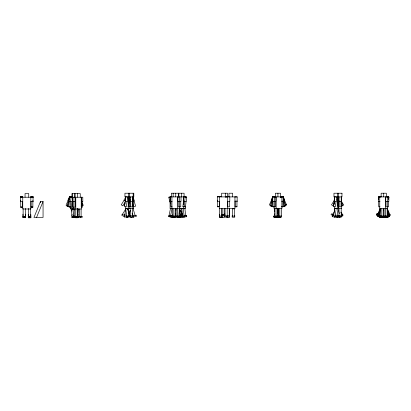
<?xml version="1.0" encoding="UTF-8"?>
<svg xmlns="http://www.w3.org/2000/svg" width="411" height="411" viewBox="0 0 411 411"><rect width="100%" height="100%" fill="white"/><g stroke="black" fill="none" stroke-linecap="round" stroke-linejoin="round"><path stroke-width="0.62" d="M69.526 197.075L72.629 197.383L69.526 197.075L69.089 201.441L72.192 201.75L72.567 198.004M69.346 201.467L68.807 206.928L70.091 207.185L71.391 207.185L71.935 201.724M70.091 207.185L71.067 197.383M77.494 216.427L78.218 209.148L77.186 208.942M179.006 214.573L179.607 208.505M181.349 217.368L176.956 216.854L181.349 217.368L181.205 216.222L178.888 215.765L180.429 216.094L181.153 208.814L180.121 208.608M183.635 196.746L183.203 201.113L186.306 201.421L186.743 197.049L183.635 196.746L186.743 197.049M186.049 201.395L185.505 206.856L184.205 206.856L182.921 206.599L183.46 201.138M182.921 206.599L184.22 206.599L185.197 196.746M272.354 201.113L272.791 196.746L275.38 196.951M273.356 206.856L272.072 206.599L272.611 201.138M277.764 213.36L278.247 208.505M380.75 216.803L382.811 217.214L378.418 216.7L378.783 215.662L380.601 215.662M380.278 208.505L379.558 215.79L380.596 215.79M383.263 210.026L383.386 208.814M388.595 199.546L388.842 197.049L386.258 196.746M125.268 201.138L124.502 206.599L126.321 206.856L127.086 201.395M124.677 215.79L125.699 208.505M127.713 210.026L127.883 208.814M128.083 216.638L127.98 217.368L124.343 216.854L124.497 215.765L126.86 216.094M334.256 201.138L333.485 206.599L335.309 206.856L336.075 201.395M333.665 215.79L334.688 208.505M335.849 216.094L336.018 214.881M72.634 197.532L71.134 196.926L69.572 196.926L68.714 201.164L69.711 201.57M74.257 217.172L75.758 217.779L75.901 217.07M173.067 216.741L172.923 217.445L171.104 217.445L168.608 216.433L168.818 215.374L170.642 215.374L172.327 216.058L172.317 208.66M170.508 208.356L169.075 215.426L170.637 215.426L172.132 216.032L172.373 214.855M168.608 216.433L170.426 216.433L172.065 208.356M271.954 200.835L272.812 196.592L275.37 196.997L272.791 196.746M273.68 206.692L271.132 206.183L272.205 200.887M277.79 210.715L278.268 208.356M380.149 217.142L377.647 216.129L378.115 215.169L379.934 215.169L379.471 216.129M378.87 215.426L380.303 208.356M388.575 198.415L388.821 197.203M129.706 200.835L130.056 199.623M128.705 205.007L129.886 200.887M132.522 199.022L133.046 197.203M128.9 215.426L130.415 210.124M132.152 216.741L131.952 217.445L129.008 216.602M333.162 206.183L334.343 202.063M332.155 216.129L332.807 215.169L333.871 215.477M337.143 199.623L337.842 197.203M68.586 200.887L66.998 205.921L68.185 206.671L69.053 206.671M172.964 217.357L174.783 217.357L174.994 216.684M271.579 200.481L272.847 196.448L274.409 196.448L275.36 197.049M271.83 200.553L270.243 205.592L271.43 206.337L272.298 206.337M277.728 210.047L278.113 208.824M381.141 216.91L379.322 216.91L376.949 215.415L377.504 214.557M378.223 214.927L380.149 208.824M378.767 215.415L378.978 214.742L377.159 214.742M40.458 201.529L33.959 217.445L43.057 217.445L43.057 201.529L40.458 201.529L40.458 202.803M36.558 217.445L43.057 201.529M68.848 201.133L68.113 200.481L66.048 205.161L67.147 206.132L67.666 204.966M71.704 215.482L72.12 214.547M271.245 200.054L272.899 196.314L274.461 196.314L275.339 197.095M271.486 200.152L269.421 204.827L270.525 205.803L271.388 205.803M274.291 214.563L274.923 213.823M378.526 216.515L376.322 214.563L376.954 213.823L378.772 213.823L376.594 213.941M377.884 213.746L380.139 208.644M378.141 214.563L378.418 213.941M124.035 205.592L125.031 203.353M128.124 201.375L129.922 197.347L128.407 196.674M124.297 215.862L124.749 214.855M128.427 212.466L129.172 210.786M127.955 216.684L127.657 217.357L126.537 216.859M333.3 205.592L334.297 203.353M338.412 199.073L338.926 197.922M332.556 215.415L333.336 214.557M125.658 197.383L123.988 200.054L125.704 201.128L122.781 205.803L121.224 204.827L124.148 200.152M122.432 214.311L126.002 208.598M124.302 215.482L125.278 213.92M334.415 200.152L331.497 204.827L333.054 205.803L334.03 204.241M332.705 214.311L334.328 211.711M273.433 216.381L273.69 216.011L281.617 216.011L281.617 217.116L273.433 217.116L273.433 216.381L274.646 216.381M277.461 216.011L277.199 216.381L278.411 216.381M379.23 216.381L379.492 216.011L387.419 216.011L387.419 217.116L379.23 217.116L379.23 216.381L381.054 216.381L381.31 216.011M383.001 217.116L383.263 216.011M384.819 217.116L385.081 216.011M71.344 209.579L72.228 208.798M82.431 205.808L83.166 205.161L82.39 203.404M77.417 215.677L78.296 214.896L77.664 214.157M181.816 214.876L182.612 214.177M280.621 197.095L281.499 196.314L283.061 196.314L284.715 200.054M284.474 200.152L286.539 204.827L285.434 205.803L284.571 205.803M379.014 197.095L379.892 196.314L381.454 196.314M388.914 215.092L389.798 214.311L387.29 208.644M388.847 215.266L390.039 214.213L390.45 215.148L388.246 217.095M180.722 215.898L182.859 214.557L181.647 214.557M181.04 216.91L182.463 216.011M283.605 201.113L283.169 196.746L280.585 197.049L281.55 196.448L283.112 196.448L284.381 200.481M284.129 200.553L285.717 205.592L284.53 206.337L283.662 206.337M278.776 216.756L277.826 217.357L274.281 217.368L274.209 216.638M378.993 197.049L379.944 196.448L380.987 196.448M388.256 215.528L389.207 214.927L387.285 208.824M388.39 215.528L389.458 214.855L389.772 215.862L387.398 217.357L383.848 217.368L383.776 216.638M342.533 205.479L343.575 204.827L341.3 201.19M341.587 214.799L342.522 214.213L343.108 215.148L342.065 215.801M128.915 208.66L127.903 209.112L129.65 213.026M131.905 215.379L132.912 214.927M341.371 206.337L343.051 205.592L341.305 201.673M337.672 208.886L338.679 208.439M340.827 215.528L342.342 214.855L342.789 215.862L339.429 217.357L339.132 216.684M169.676 201.441L168.818 197.203L171.356 196.592M176.668 216.736L175.672 217.142L175.456 216.083M177.49 217.142L178.487 216.736M280.59 196.997L283.148 196.592L284.006 200.835L282.886 200.887M283.754 200.887L284.828 206.183L282.28 206.692M278.463 216.838L276.963 217.445L275.144 217.445M387.563 215.832L388.565 215.426L387.131 208.356M387.691 215.832L388.816 215.374L389.032 216.433L386.535 217.445L384.717 217.445M133.2 201.138L134.258 200.835L133.39 197.804M337.996 201.138L339.054 200.835M336.779 208.66L337.842 208.356L339.358 213.658M337.744 216.032L339.512 215.523M339.167 216.772L336.815 217.445L336.609 216.741M74.653 216.119L72.069 216.427L71.344 209.148L74.448 208.839L74.566 210.052M74.417 216.304L74.124 215.991L71.807 216.453L71.915 217.542L73.975 217.136M75.28 217.239L71.915 217.542M177.917 197.049L178.949 196.848M182.541 216.094L181.816 208.814L184.405 208.608M186.419 215.662L182.284 216.119L182.392 217.214L186.784 216.7L186.419 215.662L184.601 215.662M280.579 196.951L283.169 196.746M182.392 217.214L184.452 216.803M281.73 206.769L283.888 206.599L283.349 201.138M282.604 206.856L283.888 206.599M274.281 217.368L276.855 216.854L279.11 216.91M276.1 217.368L278.673 216.854M378.706 199.546L378.459 197.049L381.043 196.746M381.048 196.848L378.459 197.049M386.849 215.991L388.133 215.765L388.241 216.854L385.667 217.368L385.595 216.638M127.872 206.769L129.085 206.599L128.314 201.138M127.338 208.583L125.699 208.814L126.722 216.094M130.333 216.7L126.696 217.214L126.542 216.119L129.819 215.662L130.236 215.975M338.078 215.765L334.801 216.222L334.487 216.638L334.59 217.368L338.232 216.854M219.505 196.314L217.301 196.314L217.301 201.441M227.591 196.314L229.246 196.314M386.371 196.314L387.409 196.314L388.292 197.095M219.572 196.448L221.781 196.448M386.319 196.448L387.357 196.448L388.308 197.049L386.283 196.592M217.301 196.592L219.505 196.592L219.505 208.66L234.943 208.66L234.943 196.746L237.147 196.746L237.147 201.421M227.591 196.592L229.246 196.592M381.023 196.592L378.485 197.203L378.726 198.415M22.754 196.643L20.55 196.643L20.55 201.775M30.84 196.643L33.05 196.643L33.05 201.775M20.55 196.782L22.754 196.782L22.754 208.994L30.84 208.994L30.84 196.782L33.05 196.782M225.202 196.746L226.857 196.746L226.857 197.049L225.202 197.049M20.55 196.926L22.754 196.926M30.84 196.926L33.05 196.926M185.448 196.9L170.087 196.9L170.087 208.66L185.448 208.66L185.448 206.183M217.301 196.9L234.943 196.9M234.943 197.049L237.147 197.049M388.842 197.049L386.253 196.848M20.55 197.075L22.754 197.075M30.84 197.075L33.05 197.075M168.818 197.203L170.38 197.203M20.55 197.229L33.05 197.229M70.815 197.229L82.796 197.229L82.796 201.642L81.234 201.642M20.55 197.383L22.754 197.383M30.84 197.383L33.05 197.383M234.943 201.113L237.147 201.113M172.188 201.308L170.627 201.308L170.627 196.9M217.301 201.308L219.505 201.308M227.591 201.308L229.795 201.308L229.795 196.9M281.617 201.308L283.179 201.308L283.179 196.9L272.781 196.9L272.781 201.308L275.899 201.308L275.899 196.9M380.011 201.308L378.454 201.308L378.454 196.9L388.852 196.9L388.852 201.308L385.729 201.308L385.729 196.9M20.55 201.642L22.754 201.642M30.84 201.642L33.05 201.642M285.239 204.827L286.539 204.827M82.298 205.161L83.166 205.161M284.417 205.592L285.717 205.592M67.147 206.132L68.015 206.132M271.132 206.183L272.431 206.183M283.96 206.183L284.828 206.183M235.128 206.599L236.967 206.599M272.072 206.599L274.229 206.769M217.481 206.692L219.32 206.692M172.188 206.825L170.889 206.825L170.889 201.308M281.617 206.825L282.917 206.825L282.917 201.308M380.011 206.825L378.711 206.825L378.711 201.308M20.735 207.021L22.574 207.021M31.025 207.021L32.865 207.021M70.44 207.021L67.892 206.517L68.966 201.215L69.803 201.554M20.735 200.481L20.735 207.185L22.574 207.154L22.574 201.642M31.025 201.642L31.025 207.185L32.865 207.154L32.865 200.481M20.735 207.185L22.574 207.185M31.025 207.185L32.865 207.185M232.369 208.814L234.578 208.814M71.344 209.148L72.382 209.148M77.176 209.148L78.218 209.148M77.181 209.297L78.218 209.297L77.222 208.891M376.322 214.563L379.322 214.557M224.17 214.927L221.966 214.927L221.966 208.824M376.949 215.415L379.908 215.426M184.087 215.79L185.125 215.79M226.857 215.765L229.43 215.765L229.43 217.368L226.857 217.368L226.857 216.638M277.266 215.79L278.566 215.765M221.781 215.862L224.355 215.862M185.5 215.975L186.712 215.975M378.49 215.975L380.309 215.975M219.505 216.011L222.079 216.011M224.832 216.011L227.406 216.011L227.406 217.116L224.832 217.116L224.832 213.823M232.184 216.119L234.758 216.119M377.647 216.129L378.865 216.129M179.987 216.222L181.205 216.222M22.939 216.345L25.513 216.345M28.272 216.345L30.84 216.345M179.032 216.381L180.244 216.381L180.244 217.116L172.055 217.116L172.055 216.011L179.982 216.011L180.244 216.381M383.001 216.381L384.819 216.381M22.939 216.71L25.513 216.71M28.272 216.71L30.84 216.71M76.297 216.345L76.559 216.71L78.378 216.71L78.378 217.445M80.068 216.345L80.325 216.71L82.143 216.71L82.143 217.445L72.783 217.476M378.418 216.7L379.63 216.7M226.857 216.854L229.43 216.854M386.422 216.854L388.241 216.854M219.505 217.116L222.079 217.116M22.939 217.239L25.513 217.239M73.605 217.239L75.429 217.239M73.908 217.429L75.126 217.429M22.939 217.476L25.513 217.445M28.272 217.445L30.84 217.445M76.708 217.686L74.889 217.686L73.939 217.09M78.414 217.696L74.021 217.188M75.758 217.779L77.576 217.779M336.028 216.119L332.756 215.662L332.34 215.975L332.237 216.7L334.662 217.044M378.783 215.662L379.939 215.888M278.72 216.803L280.78 217.214L276.901 216.803M184.22 206.599L185.505 206.856M70.106 206.928L71.391 207.185M128.956 206.353L130.133 206.692M128.72 215.374L130.487 215.883M378.115 215.169L379.24 215.626M380.966 216.736L381.968 217.142M272.812 196.592L273.813 196.997M278.935 216.736L279.937 217.142M277.117 216.736L278.119 217.142M170.426 216.433L172.923 217.445M69.572 196.926L71.072 197.532M333.326 214.701L331.924 213.823L331.42 213.941L331.03 214.563L332.586 215.539M124.615 215.677L122.278 214.213L121.692 215.148L124.81 217.095M173.832 216.756L174.783 217.357M72.115 197.378L71.165 196.782L69.603 196.782L68.334 200.809L69.377 201.385M71.966 197.424L71.088 196.643L69.526 196.643L67.872 200.383L68.755 201.164M82.143 216.71L81.887 216.345L73.959 216.345L73.959 217.445M78.116 216.345L78.378 216.71M341.068 212.235L342.368 214.311M128.278 212.364L129.573 214.439M340.925 212.133L342.173 214.927M180.573 210.345L182.325 214.311M387.188 216.684L387.398 217.357M277.713 208.824L278.098 210.047M180.599 210.047L182.135 214.927L180.712 215.826L180.136 213.992M77.592 215.071L77.802 215.744M71.422 209.44L71.807 210.663M338.012 197.198L338.88 200.229M338.125 204.925L338.633 206.692M134.084 200.887L135.604 206.183L133.837 206.692L133.328 204.925M133.046 208.356L135.07 215.426M132.106 213.088L132.953 216.032M386.391 216.741L386.535 217.445M277.677 208.947L278.036 210.715M274.502 208.963L274.738 210.144M175.836 208.963L176.078 210.144M175.23 213.679L175.708 216.032M169.933 201.39L170.411 203.748M71.391 209.297L71.75 211.064M337.22 199.243L337.488 201.113M337.303 201.138L338.073 206.599M337.893 215.79L336.871 208.505L334.688 208.814L335.71 216.094M128.062 197.994L128.499 201.113M127.883 208.505L128.91 215.79M387.152 208.505L387.876 215.79M277.584 208.505L278.304 215.79M274.476 208.814L274.779 211.85M184.919 208.505L185.644 215.79M183.378 208.814L184.21 217.214M72.886 208.839L73.61 216.119M388.59 201.308L388.59 206.825L385.991 206.825L385.991 201.308M387.552 206.805L387.552 208.66L379.754 208.66L379.754 196.9M387.29 196.9L387.29 206.825M387.162 208.66L387.162 216.011M386.33 196.9L386.33 193.221L381.131 193.221L381.131 196.9M385.6 208.66L385.6 216.011M385.472 196.9L385.472 208.66M384.044 208.66L384.044 216.011M383.73 193.221L383.73 196.9M383.653 216.011L383.653 217.116M383.391 208.66L383.391 216.011M381.829 208.66L381.829 216.011M381.054 216.381L381.054 217.116M380.273 208.66L380.273 216.011M341.582 196.9L341.582 208.66L334.307 208.66L334.307 206.805M341.212 196.9L341.212 201.308L339.008 201.308L339.008 196.9M341.212 208.66L341.212 216.011M341.027 201.308L341.027 206.825L339.193 206.825L339.193 201.308M339.008 208.66L339.008 216.011M338.638 196.9L338.638 208.66M338.289 193.221L338.289 196.9M338.248 196.9L338.248 208.66M337.637 193.221L337.637 196.9M337.251 196.9L337.251 208.66M334.307 196.9L334.307 203.707M281.879 196.9L281.879 208.66L274.08 208.66L274.08 206.805M281.36 208.66L281.36 216.011M280.528 196.9L280.528 193.221L275.329 193.221L275.329 196.9M279.799 208.66L279.799 217.116M278.242 208.66L278.242 216.011M277.928 193.221L277.928 196.9M277.851 216.011L277.851 217.116M277.589 208.66L277.589 216.011M276.161 196.9L276.161 208.66M276.033 208.66L276.033 217.116M275.642 201.308L275.642 206.825L273.043 206.825L273.043 201.308M274.471 208.66L274.471 216.011M274.343 196.9L274.343 206.825M236.967 201.138L236.967 206.856L235.128 206.856L235.128 201.138M234.758 215.662L234.758 217.214L232.184 217.214L232.184 215.662M234.578 208.505L234.578 216.094M232.647 196.9L232.647 193.221L228.968 193.221L228.968 196.9M232.369 208.505L232.369 216.094M229.682 214.557L229.682 216.91M229.615 201.308L229.615 206.825L227.776 206.825L227.776 201.308M229.497 208.824L229.497 215.826M229.246 208.505L229.246 216.094M227.591 208.66L227.571 193.221L221.616 193.221L221.616 196.9M227.226 208.66L227.226 216.011M225.295 193.221L225.295 196.9M225.017 208.356L225.017 216.032M224.17 208.824L224.17 215.215M222.079 215.374L222.079 217.445L219.505 217.445L219.505 214.213M221.894 208.356L221.894 216.032M219.69 208.356L219.69 216.011M219.32 201.308L219.32 206.825L217.481 206.825L217.481 200.152M184.071 196.9L184.071 193.221L171.31 193.221L171.31 196.9M183.368 196.9L183.368 204.945M183.368 206.805L183.368 208.66M181.472 193.221L181.472 196.9M181.025 196.9L181.025 201.308L177.906 201.308L177.906 196.9M180.763 201.308L180.763 206.825L178.163 206.825L178.163 201.308M179.725 206.805L179.725 208.66M179.463 196.9L179.463 206.825M179.206 208.66L179.206 216.011M178.872 193.221L178.872 196.9M178.348 193.221L178.348 196.9M177.644 196.9L177.644 217.116M176.083 208.66L176.083 216.011M175.826 216.011L175.826 217.116M175.749 193.221L175.749 196.9M175.435 208.66L175.435 216.011M173.874 208.66L173.874 217.116M173.149 193.221L173.149 196.9M171.926 196.9L171.926 208.66M133.806 196.9L133.806 193.221L124.934 193.221L124.934 196.9L133.457 196.9L133.457 208.66L125.324 208.66L125.324 206.805M133.169 193.221L133.169 196.9M132.82 196.9L132.82 208.66M132.45 196.9L132.45 201.308L130.246 201.308L130.246 196.9M132.45 208.66L132.45 216.011M132.265 201.308L132.265 206.825L130.426 206.825L130.426 201.308M130.246 208.66L130.246 216.011M129.876 196.9L129.876 208.66M129.491 193.221L129.491 196.9M128.612 193.221L128.612 196.9M128.263 196.9L128.263 208.66M125.324 196.9L125.324 201.852M82.534 201.642L82.534 207.154L81.234 207.154L81.234 197.229M81.496 197.229L81.496 208.994L70.707 208.994L70.707 207.134M81.106 208.994L81.106 216.345M80.325 216.71L80.325 217.445M80.248 197.229L80.248 193.555L72.059 193.555L72.059 197.229M79.544 208.994L79.544 216.345M77.987 208.994L77.987 216.345M77.648 193.555L77.648 197.229M77.335 208.994L77.335 216.345M76.559 216.71L76.559 217.445M75.778 197.229L75.778 216.345M75.516 197.229L75.516 201.642L72.398 201.642L72.398 197.229M75.259 201.642L75.259 207.154L72.66 207.154L72.66 201.642M75.049 193.555L75.049 197.229M74.766 193.555L74.766 197.229M74.216 208.994L74.216 216.345M73.959 197.229L73.959 207.154M73.697 207.134L73.697 208.994M72.896 201.565L72.896 208.994M72.187 193.555L72.192 197.229M70.815 207.134L70.841 208.994M30.84 214.547L30.84 217.779L28.272 217.779L28.272 214.547M30.661 208.408L30.661 216.427M28.729 197.229L28.729 193.555L25.056 193.555L25.056 197.229M28.451 208.408L28.451 216.427M25.513 214.157L25.513 217.542L22.939 217.542L22.939 214.157M25.328 208.408L25.328 216.427M23.124 208.408L23.124 216.427M125.699 196.746L125.088 201.113L127.271 201.421L127.883 197.049L125.699 196.746M334.688 196.746L334.071 201.113L336.26 201.421L336.871 197.049L334.688 196.746M338.089 216.011L337.719 217.116L341.397 217.116L341.397 216.011L338.089 216.011M135.954 215.169L132.774 216.083L133.077 217.142L136.611 216.129L135.954 215.169M341.967 193.221L333.958 193.221L333.958 196.9L341.967 196.9L341.967 193.221M224.355 214.855L221.781 214.855L221.781 217.357L224.355 217.357L224.355 214.855M133.37 216.011L130.061 216.011L130.061 217.116L133.734 217.116L133.37 216.011M30.84 217.686L28.272 217.686L30.84 217.696"/></g></svg>
